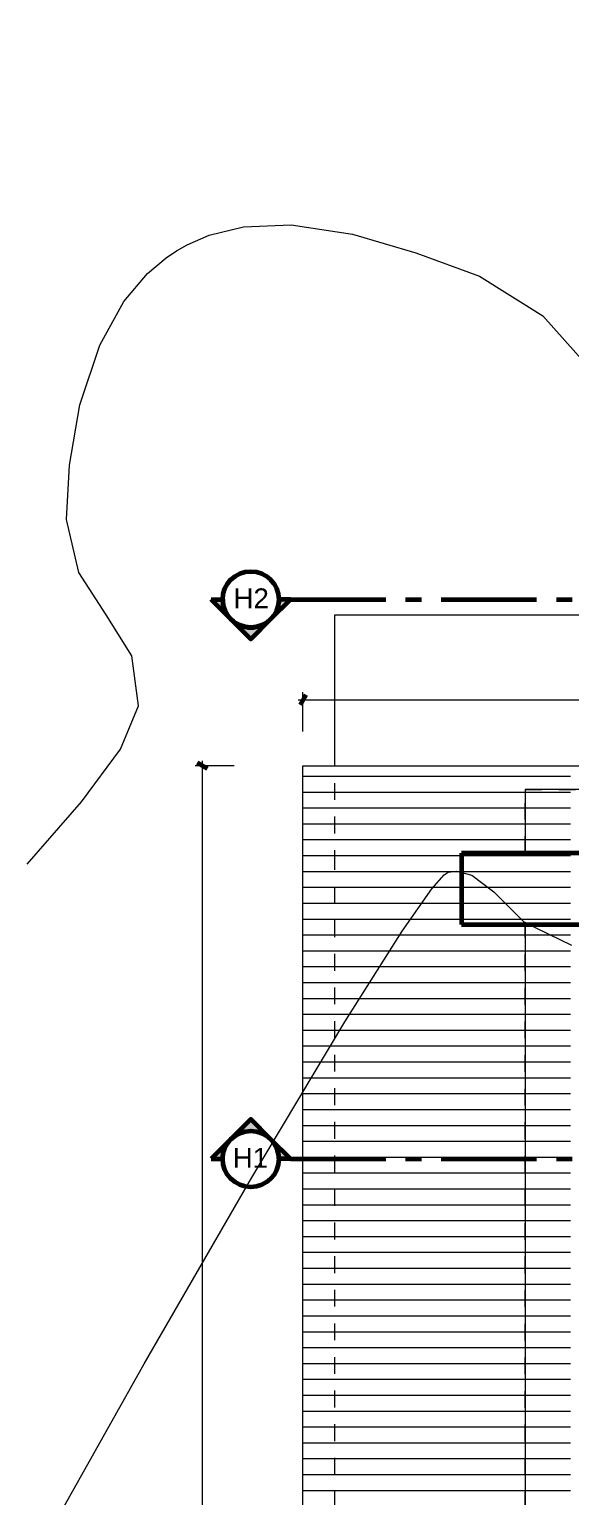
# Model space of a CAD drawing. Header units: metres. Extents: x 48 to 635, y -15 to 39.
# Drawn here: x 55.44 to 58.85, y 13.92 to 23.16 of the extents above; entities that cross this region are included whole.
import ezdxf

# ---------------------------------------------------------------- set-up
doc = ezdxf.new("R2010")
doc.units = ezdxf.units.M
doc.header["$MEASUREMENT"] = 0
for name, pattern in [('Dashed', [0.211667, 0.105833, -0.105833]), ('Linea punta', [0.85, 0.6, -0.125, 0, -0.125]), ('Wipeout_Contour', [1, 0, -1])]:
    doc.linetypes.add(name, pattern=pattern)
for name, color, linetype in [('2D Drafting - General', 7, 'Continuous'), ('Dimensioning - General', 7, 'Continuous'), ('Interior - Furniture', 7, 'Continuous'), ('Marker - Section', 7, 'Continuous'), ('Shell - Roof', 7, 'Continuous'), ('Structural - Bearing', 7, 'Continuous')]:
    doc.layers.add(name, color=color, linetype=linetype)
doc.styles.add('GENERATED_STYLE_1', font='')
doc.styles.get('GENERATED_STYLE_1').set_extended_font_data('Arial')
doc.dimstyles.new('GENERATED_STYLE__2', dxfattribs={"dimtxt": 0.1, "dimasz": 0.0475, "dimexe": 0.18, "dimexo": 0.2, "dimgap": 0.09, "dimtad": 1, "dimzin": 0, "dimdsep": 46, "dimtxsty": 'GENERATED_STYLE_1', "dimblk": 'ARROWHEAD_2', "dimblk1": 'ARROWHEAD_2', "dimblk2": 'ARROWHEAD_2', "dimcen": 0.09, "dimclrd": 256, "dimclre": 256, "dimclrt": 5, "dimazin": 0, "dimtfac": 1, "dimtdec": 4, "dimtmove": 0, "dimatfit": 3, "dimfxl": 1, "dimtolj": 1, "dimtzin": 0, "dimarcsym": 0})
doc.dimstyles.new('GENERATED_STYLE__3', dxfattribs={"dimtxt": 0.1, "dimasz": 0.0475, "dimexe": 0.18, "dimexo": 0.2, "dimgap": 0.09, "dimtad": 1, "dimtih": 1, "dimtoh": 1, "dimzin": 0, "dimdsep": 46, "dimtxsty": 'GENERATED_STYLE_1', "dimblk": 'ARROWHEAD_2', "dimblk1": 'ARROWHEAD_2', "dimblk2": 'ARROWHEAD_2', "dimcen": 0.09, "dimclrd": 256, "dimclre": 256, "dimclrt": 5, "dimazin": 0, "dimtfac": 1, "dimtdec": 4, "dimtmove": 0, "dimatfit": 3, "dimfxl": 1, "dimtolj": 1, "dimtzin": 0, "dimarcsym": 0})

# ---------------------------------------------------------------- blocks, each defined once
blk = doc.blocks.new('*D6')
at = {"layer": 'Dimensioning - General', "color": 151, "linetype": 'Continuous', "lineweight": 20, "true_color": 0x80c2ff}
for p, q in [((56.7261, 18.5224), (56.4793, 18.5224)), ((56.5261, 18.5224), (56.5261, 18.5529)), ((56.5261, 5.5518), (56.5261, 18.5224)), ((56.7261, 5.5518), (56.4793, 5.5518)), ((56.5261, 5.5212), (56.5261, 5.5518))]:
    blk.add_line(p, q, dxfattribs=at)
at = {"layer": 'Dimensioning - General', "color": 7, "linetype": 'Continuous', "lineweight": 60}
for p, q in [((56.5574, 18.5043), (56.4949, 18.5404)), ((56.4949, 5.5698), (56.5574, 5.5338))]:
    blk.add_line(p, q, dxfattribs=at)
at = {"layer": 'Dimensioning - General', "color": 5, "lineweight": 25, "insert": (56.5061, 11.8661), "char_height": 0.1, "attachment_point": 7, "rotation": 90, "style": 'GENERATED_STYLE_1'}
blk.add_mtext('\\A1;{\\pql;\\fArial|b0|i0|c0|p34;12.97}', dxfattribs=at)
blk = doc.blocks.new('ARROWHEAD_2')
at = {"color": 0, "linetype": 'Continuous', "lineweight": 0}
for p, q in [((0, 0), (-1, 0)), ((-0.38, -0.66), (0.38, 0.66))]:
    blk.add_line(p, q, dxfattribs=at)
blk = doc.blocks.new('*D18')
at = {"layer": 'Dimensioning - General', "color": 7, "linetype": 'Continuous', "lineweight": 60}
for p, q in [((57.1765, 18.9699), (57.1404, 18.9074)), ((63.8504, 18.9074), (63.8865, 18.9699))]:
    blk.add_line(p, q, dxfattribs=at)
at = {"layer": 'Dimensioning - General', "color": 151, "linetype": 'Continuous', "lineweight": 20, "true_color": 0x80c2ff}
for p, q in [((57.1585, 18.7387), (57.1585, 18.9856)), ((63.8685, 18.7387), (63.8685, 18.9856)), ((57.1279, 18.9387), (57.1585, 18.9387)), ((57.1585, 18.9387), (63.8685, 18.9387)), ((63.8685, 18.9387), (63.899, 18.9387))]:
    blk.add_line(p, q, dxfattribs=at)
at = {"layer": 'Dimensioning - General', "color": 5, "lineweight": 25, "insert": (60.3805, 18.9587), "char_height": 0.1, "attachment_point": 7, "style": 'GENERATED_STYLE_1'}
blk.add_mtext('\\A1;{\\pql;\\fArial|b0|i0|c0|p34;6.71}', dxfattribs=at)
blk = doc.blocks.new('*X19')
at = {"layer": 'Shell - Roof', "color": 23, "linetype": 'Continuous', "lineweight": 13, "true_color": 0xbf8080}
for p, q in [((57.3681, 18.4551), (57.1585, 18.4551)), ((57.3681, 18.4551), (57.1585, 18.4551)), ((57.6143, 18.4551), (57.3681, 18.4551)), ((57.6143, 18.4551), (57.3681, 18.4551)), ((57.8605, 18.4551), (57.6143, 18.4551)), ((57.8605, 18.4551), (57.6143, 18.4551)), ((58.1067, 18.4551), (57.8605, 18.4551)), ((58.1067, 18.4551), (57.8605, 18.4551)), ((58.3529, 18.4551), (58.1067, 18.4551)), ((58.3529, 18.4551), (58.1067, 18.4551)), ((58.5991, 18.4551), (58.3529, 18.4551)), ((58.5991, 18.4551), (58.3529, 18.4551)), ((58.8453, 18.4551), (58.5991, 18.4551)), ((58.8453, 18.4551), (58.5991, 18.4551)), ((57.3681, 18.3551), (57.1585, 18.3551)), ((57.3681, 18.3551), (57.1585, 18.3551)), ((57.6143, 18.3551), (57.3681, 18.3551)), ((57.6143, 18.3551), (57.3681, 18.3551)), ((57.8605, 18.3551), (57.6143, 18.3551)), ((57.8605, 18.3551), (57.6143, 18.3551)), ((58.1067, 18.3551), (57.8605, 18.3551)), ((58.1067, 18.3551), (57.8605, 18.3551)), ((58.3529, 18.3551), (58.1067, 18.3551)), ((58.3529, 18.3551), (58.1067, 18.3551)), ((58.5991, 18.3551), (58.3529, 18.3551)), ((58.5991, 18.3551), (58.3529, 18.3551)), ((58.8453, 18.3551), (58.5991, 18.3551)), ((58.8453, 18.3551), (58.5991, 18.3551)), ((57.3681, 18.2551), (57.1585, 18.2551)), ((57.3681, 18.2551), (57.1585, 18.2551)), ((57.6143, 18.2551), (57.3681, 18.2551)), ((57.6143, 18.2551), (57.3681, 18.2551)), ((57.8605, 18.2551), (57.6143, 18.2551)), ((57.8605, 18.2551), (57.6143, 18.2551)), ((58.1067, 18.2551), (57.8605, 18.2551)), ((58.1067, 18.2551), (57.8605, 18.2551)), ((58.3529, 18.2551), (58.1067, 18.2551)), ((58.3529, 18.2551), (58.1067, 18.2551)), ((58.5991, 18.2551), (58.3529, 18.2551)), ((58.5991, 18.2551), (58.3529, 18.2551)), ((58.8453, 18.2551), (58.5991, 18.2551)), ((58.8453, 18.2551), (58.5991, 18.2551)), ((57.3681, 18.1551), (57.1585, 18.1551)), ((57.3681, 18.1551), (57.1585, 18.1551)), ((57.6143, 18.1551), (57.3681, 18.1551)), ((57.6143, 18.1551), (57.3681, 18.1551)), ((57.8605, 18.1551), (57.6143, 18.1551)), ((57.8605, 18.1551), (57.6143, 18.1551)), ((58.1067, 18.1551), (57.8605, 18.1551)), ((58.1067, 18.1551), (57.8605, 18.1551)), ((58.3529, 18.1551), (58.1067, 18.1551)), ((58.3529, 18.1551), (58.1067, 18.1551)), ((58.5991, 18.1551), (58.3529, 18.1551)), ((58.5991, 18.1551), (58.3529, 18.1551)), ((58.8453, 18.1551), (58.5991, 18.1551)), ((58.8453, 18.1551), (58.5991, 18.1551)), ((57.3681, 18.0551), (57.1585, 18.0551)), ((57.3681, 18.0551), (57.1585, 18.0551)), ((57.6143, 18.0551), (57.3681, 18.0551)), ((57.6143, 18.0551), (57.3681, 18.0551)), ((57.8605, 18.0551), (57.6143, 18.0551)), ((57.8605, 18.0551), (57.6143, 18.0551)), ((58.1067, 18.0551), (57.8605, 18.0551)), ((58.1067, 18.0551), (57.8605, 18.0551)), ((58.3529, 18.0551), (58.1067, 18.0551)), ((58.3529, 18.0551), (58.1067, 18.0551)), ((58.5991, 18.0551), (58.3529, 18.0551)), ((58.5991, 18.0551), (58.3529, 18.0551)), ((58.8453, 18.0551), (58.5991, 18.0551)), ((58.8453, 18.0551), (58.5991, 18.0551)), ((57.3681, 17.9551), (57.1585, 17.9551)), ((57.3681, 17.9551), (57.1585, 17.9551)), ((57.6143, 17.9551), (57.3681, 17.9551)), ((57.6143, 17.9551), (57.3681, 17.9551)), ((57.8605, 17.9551), (57.6143, 17.9551)), ((57.8605, 17.9551), (57.6143, 17.9551)), ((58.1067, 17.9551), (57.8605, 17.9551)), ((58.1067, 17.9551), (57.8605, 17.9551)), ((58.3529, 17.9551), (58.1067, 17.9551)), ((58.3529, 17.9551), (58.1067, 17.9551)), ((58.5991, 17.9551), (58.3529, 17.9551)), ((58.5991, 17.9551), (58.3529, 17.9551)), ((58.8453, 17.9551), (58.5991, 17.9551)), ((58.8453, 17.9551), (58.5991, 17.9551)), ((57.3681, 17.8551), (57.1585, 17.8551)), ((57.3681, 17.8551), (57.1585, 17.8551)), ((57.6143, 17.8551), (57.3681, 17.8551)), ((57.6143, 17.8551), (57.3681, 17.8551)), ((57.8605, 17.8551), (57.6143, 17.8551)), ((57.8605, 17.8551), (57.6143, 17.8551)), ((58.1067, 17.8551), (57.8605, 17.8551)), ((58.1067, 17.8551), (57.8605, 17.8551)), ((58.3529, 17.8551), (58.1067, 17.8551)), ((58.3529, 17.8551), (58.1067, 17.8551)), ((58.5991, 17.8551), (58.3529, 17.8551)), ((58.5991, 17.8551), (58.3529, 17.8551)), ((58.8453, 17.8551), (58.5991, 17.8551)), ((58.8453, 17.8551), (58.5991, 17.8551)), ((57.3681, 17.7551), (57.1585, 17.7551)), ((57.3681, 17.7551), (57.1585, 17.7551)), ((57.6143, 17.7551), (57.3681, 17.7551)), ((57.6143, 17.7551), (57.3681, 17.7551)), ((57.8605, 17.7551), (57.6143, 17.7551)), ((57.8605, 17.7551), (57.6143, 17.7551)), ((58.1067, 17.7551), (57.8605, 17.7551)), ((58.1067, 17.7551), (57.8605, 17.7551)), ((58.3529, 17.7551), (58.1067, 17.7551)), ((58.3529, 17.7551), (58.1067, 17.7551)), ((58.5991, 17.7551), (58.3529, 17.7551)), ((58.5991, 17.7551), (58.3529, 17.7551)), ((58.8453, 17.7551), (58.5991, 17.7551)), ((58.8453, 17.7551), (58.5991, 17.7551)), ((57.3681, 17.6551), (57.1585, 17.6551)), ((57.3681, 17.6551), (57.1585, 17.6551)), ((57.6143, 17.6551), (57.3681, 17.6551)), ((57.6143, 17.6551), (57.3681, 17.6551)), ((57.8605, 17.6551), (57.6143, 17.6551)), ((57.8605, 17.6551), (57.6143, 17.6551)), ((58.1067, 17.6551), (57.8605, 17.6551)), ((58.1067, 17.6551), (57.8605, 17.6551)), ((58.3529, 17.6551), (58.1067, 17.6551)), ((58.3529, 17.6551), (58.1067, 17.6551)), ((58.5991, 17.6551), (58.3529, 17.6551)), ((58.5991, 17.6551), (58.3529, 17.6551)), ((58.8453, 17.6551), (58.5991, 17.6551)), ((58.8453, 17.6551), (58.5991, 17.6551)), ((57.3681, 17.5551), (57.1585, 17.5551)), ((57.3681, 17.5551), (57.1585, 17.5551)), ((57.6143, 17.5551), (57.3681, 17.5551)), ((57.6143, 17.5551), (57.3681, 17.5551)), ((57.8605, 17.5551), (57.6143, 17.5551)), ((57.8605, 17.5551), (57.6143, 17.5551)), ((58.1067, 17.5551), (57.8605, 17.5551)), ((58.1067, 17.5551), (57.8605, 17.5551)), ((58.3529, 17.5551), (58.1067, 17.5551)), ((58.3529, 17.5551), (58.1067, 17.5551)), ((58.5991, 17.5551), (58.3529, 17.5551)), ((58.5991, 17.5551), (58.3529, 17.5551)), ((58.8453, 17.5551), (58.5991, 17.5551)), ((58.8453, 17.5551), (58.5991, 17.5551)), ((57.3681, 17.4551), (57.1585, 17.4551)), ((57.3681, 17.4551), (57.1585, 17.4551)), ((57.6143, 17.4551), (57.3681, 17.4551)), ((57.6143, 17.4551), (57.3681, 17.4551)), ((57.8605, 17.4551), (57.6143, 17.4551)), ((57.8605, 17.4551), (57.6143, 17.4551)), ((58.1067, 17.4551), (57.8605, 17.4551)), ((58.1067, 17.4551), (57.8605, 17.4551)), ((58.3529, 17.4551), (58.1067, 17.4551)), ((58.3529, 17.4551), (58.1067, 17.4551)), ((58.5991, 17.4551), (58.3529, 17.4551)), ((58.5991, 17.4551), (58.3529, 17.4551)), ((58.8453, 17.4551), (58.5991, 17.4551)), ((58.8453, 17.4551), (58.5991, 17.4551)), ((57.3681, 17.3551), (57.1585, 17.3551)), ((57.3681, 17.3551), (57.1585, 17.3551)), ((57.6143, 17.3551), (57.3681, 17.3551)), ((57.6143, 17.3551), (57.3681, 17.3551)), ((57.8605, 17.3551), (57.6143, 17.3551)), ((57.8605, 17.3551), (57.6143, 17.3551)), ((58.1067, 17.3551), (57.8605, 17.3551)), ((58.1067, 17.3551), (57.8605, 17.3551)), ((58.3529, 17.3551), (58.1067, 17.3551)), ((58.3529, 17.3551), (58.1067, 17.3551)), ((58.5991, 17.3551), (58.3529, 17.3551)), ((58.5991, 17.3551), (58.3529, 17.3551)), ((58.8453, 17.3551), (58.5991, 17.3551)), ((58.8453, 17.3551), (58.5991, 17.3551)), ((57.3681, 17.2551), (57.1585, 17.2551)), ((57.3681, 17.2551), (57.1585, 17.2551)), ((57.6143, 17.2551), (57.3681, 17.2551)), ((57.6143, 17.2551), (57.3681, 17.2551)), ((57.8605, 17.2551), (57.6143, 17.2551)), ((57.8605, 17.2551), (57.6143, 17.2551)), ((58.1067, 17.2551), (57.8605, 17.2551)), ((58.1067, 17.2551), (57.8605, 17.2551)), ((58.3529, 17.2551), (58.1067, 17.2551)), ((58.3529, 17.2551), (58.1067, 17.2551)), ((58.5991, 17.2551), (58.3529, 17.2551)), ((58.5991, 17.2551), (58.3529, 17.2551)), ((58.8453, 17.2551), (58.5991, 17.2551)), ((58.8453, 17.2551), (58.5991, 17.2551)), ((57.3681, 17.1551), (57.1585, 17.1551)), ((57.3681, 17.1551), (57.1585, 17.1551)), ((57.6143, 17.1551), (57.3681, 17.1551)), ((57.6143, 17.1551), (57.3681, 17.1551)), ((57.8605, 17.1551), (57.6143, 17.1551)), ((57.8605, 17.1551), (57.6143, 17.1551)), ((58.1067, 17.1551), (57.8605, 17.1551)), ((58.1067, 17.1551), (57.8605, 17.1551)), ((58.3529, 17.1551), (58.1067, 17.1551)), ((58.3529, 17.1551), (58.1067, 17.1551)), ((58.5991, 17.1551), (58.3529, 17.1551)), ((58.5991, 17.1551), (58.3529, 17.1551)), ((58.8453, 17.1551), (58.5991, 17.1551)), ((58.8453, 17.1551), (58.5991, 17.1551)), ((57.3681, 17.0551), (57.1585, 17.0551)), ((57.3681, 17.0551), (57.1585, 17.0551)), ((57.6143, 17.0551), (57.3681, 17.0551)), ((57.6143, 17.0551), (57.3681, 17.0551)), ((57.8605, 17.0551), (57.6143, 17.0551)), ((57.8605, 17.0551), (57.6143, 17.0551)), ((58.1067, 17.0551), (57.8605, 17.0551)), ((58.1067, 17.0551), (57.8605, 17.0551)), ((58.3529, 17.0551), (58.1067, 17.0551)), ((58.3529, 17.0551), (58.1067, 17.0551)), ((58.5991, 17.0551), (58.3529, 17.0551)), ((58.5991, 17.0551), (58.3529, 17.0551)), ((58.8453, 17.0551), (58.5991, 17.0551)), ((58.8453, 17.0551), (58.5991, 17.0551)), ((57.3681, 16.9551), (57.1585, 16.9551)), ((57.3681, 16.9551), (57.1585, 16.9551)), ((57.6143, 16.9551), (57.3681, 16.9551)), ((57.6143, 16.9551), (57.3681, 16.9551)), ((57.8605, 16.9551), (57.6143, 16.9551)), ((57.8605, 16.9551), (57.6143, 16.9551)), ((58.1067, 16.9551), (57.8605, 16.9551)), ((58.1067, 16.9551), (57.8605, 16.9551)), ((58.3529, 16.9551), (58.1067, 16.9551)), ((58.3529, 16.9551), (58.1067, 16.9551)), ((58.5991, 16.9551), (58.3529, 16.9551)), ((58.5991, 16.9551), (58.3529, 16.9551)), ((58.8453, 16.9551), (58.5991, 16.9551)), ((58.8453, 16.9551), (58.5991, 16.9551)), ((57.3681, 16.8551), (57.1585, 16.8551)), ((57.3681, 16.8551), (57.1585, 16.8551)), ((57.6143, 16.8551), (57.3681, 16.8551)), ((57.6143, 16.8551), (57.3681, 16.8551)), ((57.8605, 16.8551), (57.6143, 16.8551)), ((57.8605, 16.8551), (57.6143, 16.8551)), ((58.1067, 16.8551), (57.8605, 16.8551)), ((58.1067, 16.8551), (57.8605, 16.8551)), ((58.3529, 16.8551), (58.1067, 16.8551)), ((58.3529, 16.8551), (58.1067, 16.8551)), ((58.5991, 16.8551), (58.3529, 16.8551)), ((58.5991, 16.8551), (58.3529, 16.8551)), ((58.8453, 16.8551), (58.5991, 16.8551)), ((58.8453, 16.8551), (58.5991, 16.8551)), ((57.3681, 16.7551), (57.1585, 16.7551)), ((57.3681, 16.7551), (57.1585, 16.7551)), ((57.6143, 16.7551), (57.3681, 16.7551)), ((57.6143, 16.7551), (57.3681, 16.7551)), ((57.8605, 16.7551), (57.6143, 16.7551)), ((57.8605, 16.7551), (57.6143, 16.7551)), ((58.1067, 16.7551), (57.8605, 16.7551)), ((58.1067, 16.7551), (57.8605, 16.7551)), ((58.3529, 16.7551), (58.1067, 16.7551)), ((58.3529, 16.7551), (58.1067, 16.7551)), ((58.5991, 16.7551), (58.3529, 16.7551)), ((58.5991, 16.7551), (58.3529, 16.7551)), ((58.8453, 16.7551), (58.5991, 16.7551)), ((58.8453, 16.7551), (58.5991, 16.7551)), ((57.3681, 16.6551), (57.1585, 16.6551)), ((57.3681, 16.6551), (57.1585, 16.6551)), ((57.6143, 16.6551), (57.3681, 16.6551)), ((57.6143, 16.6551), (57.3681, 16.6551)), ((57.8605, 16.6551), (57.6143, 16.6551)), ((57.8605, 16.6551), (57.6143, 16.6551)), ((58.1067, 16.6551), (57.8605, 16.6551)), ((58.1067, 16.6551), (57.8605, 16.6551)), ((58.3529, 16.6551), (58.1067, 16.6551)), ((58.3529, 16.6551), (58.1067, 16.6551)), ((58.5991, 16.6551), (58.3529, 16.6551)), ((58.5991, 16.6551), (58.3529, 16.6551)), ((58.8453, 16.6551), (58.5991, 16.6551)), ((58.8453, 16.6551), (58.5991, 16.6551)), ((57.3681, 16.5551), (57.1585, 16.5551)), ((57.3681, 16.5551), (57.1585, 16.5551)), ((57.6143, 16.5551), (57.3681, 16.5551)), ((57.6143, 16.5551), (57.3681, 16.5551)), ((57.8605, 16.5551), (57.6143, 16.5551)), ((57.8605, 16.5551), (57.6143, 16.5551)), ((58.1067, 16.5551), (57.8605, 16.5551)), ((58.1067, 16.5551), (57.8605, 16.5551)), ((58.3529, 16.5551), (58.1067, 16.5551)), ((58.3529, 16.5551), (58.1067, 16.5551)), ((58.5991, 16.5551), (58.3529, 16.5551)), ((58.5991, 16.5551), (58.3529, 16.5551)), ((58.8453, 16.5551), (58.5991, 16.5551)), ((58.8453, 16.5551), (58.5991, 16.5551)), ((57.3681, 16.4551), (57.1585, 16.4551)), ((57.3681, 16.4551), (57.1585, 16.4551)), ((57.6143, 16.4551), (57.3681, 16.4551)), ((57.6143, 16.4551), (57.3681, 16.4551)), ((57.8605, 16.4551), (57.6143, 16.4551)), ((57.8605, 16.4551), (57.6143, 16.4551)), ((58.1067, 16.4551), (57.8605, 16.4551)), ((58.1067, 16.4551), (57.8605, 16.4551)), ((58.3529, 16.4551), (58.1067, 16.4551)), ((58.3529, 16.4551), (58.1067, 16.4551)), ((58.5991, 16.4551), (58.3529, 16.4551)), ((58.5991, 16.4551), (58.3529, 16.4551)), ((58.8453, 16.4551), (58.5991, 16.4551)), ((58.8453, 16.4551), (58.5991, 16.4551)), ((57.3681, 16.3551), (57.1585, 16.3551)), ((57.3681, 16.3551), (57.1585, 16.3551)), ((57.6143, 16.3551), (57.3681, 16.3551)), ((57.6143, 16.3551), (57.3681, 16.3551)), ((57.8605, 16.3551), (57.6143, 16.3551)), ((57.8605, 16.3551), (57.6143, 16.3551)), ((58.1067, 16.3551), (57.8605, 16.3551)), ((58.1067, 16.3551), (57.8605, 16.3551)), ((58.3529, 16.3551), (58.1067, 16.3551)), ((58.3529, 16.3551), (58.1067, 16.3551)), ((58.5991, 16.3551), (58.3529, 16.3551)), ((58.5991, 16.3551), (58.3529, 16.3551)), ((58.8453, 16.3551), (58.5991, 16.3551)), ((58.8453, 16.3551), (58.5991, 16.3551)), ((57.3681, 16.2551), (57.1585, 16.2551)), ((57.3681, 16.2551), (57.1585, 16.2551)), ((57.6143, 16.2551), (57.3681, 16.2551)), ((57.6143, 16.2551), (57.3681, 16.2551)), ((57.8605, 16.2551), (57.6143, 16.2551)), ((57.8605, 16.2551), (57.6143, 16.2551)), ((58.1067, 16.2551), (57.8605, 16.2551)), ((58.1067, 16.2551), (57.8605, 16.2551)), ((58.3529, 16.2551), (58.1067, 16.2551)), ((58.3529, 16.2551), (58.1067, 16.2551)), ((58.5991, 16.2551), (58.3529, 16.2551)), ((58.5991, 16.2551), (58.3529, 16.2551)), ((58.8453, 16.2551), (58.5991, 16.2551)), ((58.8453, 16.2551), (58.5991, 16.2551)), ((57.3681, 16.1551), (57.1585, 16.1551)), ((57.3681, 16.1551), (57.1585, 16.1551)), ((57.6143, 16.1551), (57.3681, 16.1551)), ((57.6143, 16.1551), (57.3681, 16.1551)), ((57.8605, 16.1551), (57.6143, 16.1551)), ((57.8605, 16.1551), (57.6143, 16.1551)), ((58.1067, 16.1551), (57.8605, 16.1551)), ((58.1067, 16.1551), (57.8605, 16.1551)), ((58.3529, 16.1551), (58.1067, 16.1551)), ((58.3529, 16.1551), (58.1067, 16.1551)), ((58.5991, 16.1551), (58.3529, 16.1551)), ((58.5991, 16.1551), (58.3529, 16.1551)), ((58.8453, 16.1551), (58.5991, 16.1551)), ((58.8453, 16.1551), (58.5991, 16.1551)), ((57.3681, 16.0551), (57.1585, 16.0551)), ((57.3681, 16.0551), (57.1585, 16.0551)), ((57.6143, 16.0551), (57.3681, 16.0551)), ((57.6143, 16.0551), (57.3681, 16.0551)), ((57.8605, 16.0551), (57.6143, 16.0551)), ((57.8605, 16.0551), (57.6143, 16.0551)), ((58.1067, 16.0551), (57.8605, 16.0551)), ((58.1067, 16.0551), (57.8605, 16.0551)), ((58.3529, 16.0551), (58.1067, 16.0551)), ((58.3529, 16.0551), (58.1067, 16.0551)), ((58.5991, 16.0551), (58.3529, 16.0551)), ((58.5991, 16.0551), (58.3529, 16.0551)), ((58.8453, 16.0551), (58.5991, 16.0551)), ((58.8453, 16.0551), (58.5991, 16.0551)), ((57.3681, 15.9551), (57.1585, 15.9551)), ((57.3681, 15.9551), (57.1585, 15.9551)), ((57.6143, 15.9551), (57.3681, 15.9551)), ((57.6143, 15.9551), (57.3681, 15.9551)), ((57.8605, 15.9551), (57.6143, 15.9551)), ((57.8605, 15.9551), (57.6143, 15.9551)), ((58.1067, 15.9551), (57.8605, 15.9551)), ((58.1067, 15.9551), (57.8605, 15.9551)), ((58.3529, 15.9551), (58.1067, 15.9551)), ((58.3529, 15.9551), (58.1067, 15.9551)), ((58.5991, 15.9551), (58.3529, 15.9551)), ((58.5991, 15.9551), (58.3529, 15.9551)), ((58.8453, 15.9551), (58.5991, 15.9551)), ((58.8453, 15.9551), (58.5991, 15.9551)), ((57.3681, 15.8551), (57.1585, 15.8551)), ((57.3681, 15.8551), (57.1585, 15.8551)), ((57.6143, 15.8551), (57.3681, 15.8551)), ((57.6143, 15.8551), (57.3681, 15.8551)), ((57.8605, 15.8551), (57.6143, 15.8551)), ((57.8605, 15.8551), (57.6143, 15.8551)), ((58.1067, 15.8551), (57.8605, 15.8551)), ((58.1067, 15.8551), (57.8605, 15.8551)), ((58.3529, 15.8551), (58.1067, 15.8551)), ((58.3529, 15.8551), (58.1067, 15.8551)), ((58.5991, 15.8551), (58.3529, 15.8551)), ((58.5991, 15.8551), (58.3529, 15.8551)), ((58.8453, 15.8551), (58.5991, 15.8551)), ((58.8453, 15.8551), (58.5991, 15.8551)), ((57.3681, 15.7551), (57.1585, 15.7551)), ((57.3681, 15.7551), (57.1585, 15.7551)), ((57.6143, 15.7551), (57.3681, 15.7551)), ((57.6143, 15.7551), (57.3681, 15.7551)), ((57.8605, 15.7551), (57.6143, 15.7551)), ((57.8605, 15.7551), (57.6143, 15.7551)), ((58.1067, 15.7551), (57.8605, 15.7551)), ((58.1067, 15.7551), (57.8605, 15.7551)), ((58.3529, 15.7551), (58.1067, 15.7551)), ((58.3529, 15.7551), (58.1067, 15.7551)), ((58.5991, 15.7551), (58.3529, 15.7551)), ((58.5991, 15.7551), (58.3529, 15.7551)), ((58.8453, 15.7551), (58.5991, 15.7551)), ((58.8453, 15.7551), (58.5991, 15.7551)), ((57.3681, 15.6551), (57.1585, 15.6551)), ((57.3681, 15.6551), (57.1585, 15.6551)), ((57.6143, 15.6551), (57.3681, 15.6551)), ((57.6143, 15.6551), (57.3681, 15.6551)), ((57.8605, 15.6551), (57.6143, 15.6551)), ((57.8605, 15.6551), (57.6143, 15.6551)), ((58.1067, 15.6551), (57.8605, 15.6551)), ((58.1067, 15.6551), (57.8605, 15.6551)), ((58.3529, 15.6551), (58.1067, 15.6551)), ((58.3529, 15.6551), (58.1067, 15.6551)), ((58.5991, 15.6551), (58.3529, 15.6551)), ((58.5991, 15.6551), (58.3529, 15.6551)), ((58.8453, 15.6551), (58.5991, 15.6551)), ((58.8453, 15.6551), (58.5991, 15.6551)), ((57.3681, 15.5551), (57.1585, 15.5551)), ((57.3681, 15.5551), (57.1585, 15.5551)), ((57.6143, 15.5551), (57.3681, 15.5551)), ((57.6143, 15.5551), (57.3681, 15.5551)), ((57.8605, 15.5551), (57.6143, 15.5551)), ((57.8605, 15.5551), (57.6143, 15.5551)), ((58.1067, 15.5551), (57.8605, 15.5551)), ((58.1067, 15.5551), (57.8605, 15.5551)), ((58.3529, 15.5551), (58.1067, 15.5551)), ((58.3529, 15.5551), (58.1067, 15.5551)), ((58.5991, 15.5551), (58.3529, 15.5551)), ((58.5991, 15.5551), (58.3529, 15.5551)), ((58.8453, 15.5551), (58.5991, 15.5551)), ((58.8453, 15.5551), (58.5991, 15.5551)), ((57.3681, 15.4551), (57.1585, 15.4551)), ((57.3681, 15.4551), (57.1585, 15.4551)), ((57.6143, 15.4551), (57.3681, 15.4551)), ((57.6143, 15.4551), (57.3681, 15.4551)), ((57.8605, 15.4551), (57.6143, 15.4551)), ((57.8605, 15.4551), (57.6143, 15.4551)), ((58.1067, 15.4551), (57.8605, 15.4551)), ((58.1067, 15.4551), (57.8605, 15.4551)), ((58.3529, 15.4551), (58.1067, 15.4551)), ((58.3529, 15.4551), (58.1067, 15.4551)), ((58.5991, 15.4551), (58.3529, 15.4551)), ((58.5991, 15.4551), (58.3529, 15.4551)), ((58.8453, 15.4551), (58.5991, 15.4551)), ((58.8453, 15.4551), (58.5991, 15.4551)), ((57.3681, 15.3551), (57.1585, 15.3551)), ((57.3681, 15.3551), (57.1585, 15.3551)), ((57.6143, 15.3551), (57.3681, 15.3551)), ((57.6143, 15.3551), (57.3681, 15.3551)), ((57.8605, 15.3551), (57.6143, 15.3551)), ((57.8605, 15.3551), (57.6143, 15.3551)), ((58.1067, 15.3551), (57.8605, 15.3551)), ((58.1067, 15.3551), (57.8605, 15.3551)), ((58.3529, 15.3551), (58.1067, 15.3551)), ((58.3529, 15.3551), (58.1067, 15.3551)), ((58.5991, 15.3551), (58.3529, 15.3551)), ((58.5991, 15.3551), (58.3529, 15.3551)), ((58.8453, 15.3551), (58.5991, 15.3551)), ((58.8453, 15.3551), (58.5991, 15.3551)), ((57.3681, 15.2551), (57.1585, 15.2551)), ((57.3681, 15.2551), (57.1585, 15.2551)), ((57.6143, 15.2551), (57.3681, 15.2551)), ((57.6143, 15.2551), (57.3681, 15.2551)), ((57.8605, 15.2551), (57.6143, 15.2551)), ((57.8605, 15.2551), (57.6143, 15.2551)), ((58.1067, 15.2551), (57.8605, 15.2551)), ((58.1067, 15.2551), (57.8605, 15.2551)), ((58.3529, 15.2551), (58.1067, 15.2551)), ((58.3529, 15.2551), (58.1067, 15.2551)), ((58.5991, 15.2551), (58.3529, 15.2551)), ((58.5991, 15.2551), (58.3529, 15.2551)), ((58.8453, 15.2551), (58.5991, 15.2551)), ((58.8453, 15.2551), (58.5991, 15.2551)), ((57.3681, 15.1551), (57.1585, 15.1551)), ((57.3681, 15.1551), (57.1585, 15.1551)), ((57.6143, 15.1551), (57.3681, 15.1551)), ((57.6143, 15.1551), (57.3681, 15.1551)), ((57.8605, 15.1551), (57.6143, 15.1551)), ((57.8605, 15.1551), (57.6143, 15.1551)), ((58.1067, 15.1551), (57.8605, 15.1551)), ((58.1067, 15.1551), (57.8605, 15.1551)), ((58.3529, 15.1551), (58.1067, 15.1551)), ((58.3529, 15.1551), (58.1067, 15.1551)), ((58.5991, 15.1551), (58.3529, 15.1551)), ((58.5991, 15.1551), (58.3529, 15.1551)), ((58.8453, 15.1551), (58.5991, 15.1551)), ((58.8453, 15.1551), (58.5991, 15.1551)), ((57.3681, 15.0551), (57.1585, 15.0551)), ((57.3681, 15.0551), (57.1585, 15.0551)), ((57.6143, 15.0551), (57.3681, 15.0551)), ((57.6143, 15.0551), (57.3681, 15.0551)), ((57.8605, 15.0551), (57.6143, 15.0551)), ((57.8605, 15.0551), (57.6143, 15.0551)), ((58.1067, 15.0551), (57.8605, 15.0551)), ((58.1067, 15.0551), (57.8605, 15.0551)), ((58.3529, 15.0551), (58.1067, 15.0551)), ((58.3529, 15.0551), (58.1067, 15.0551)), ((58.5991, 15.0551), (58.3529, 15.0551)), ((58.5991, 15.0551), (58.3529, 15.0551)), ((58.8453, 15.0551), (58.5991, 15.0551)), ((58.8453, 15.0551), (58.5991, 15.0551)), ((57.3681, 14.9551), (57.1585, 14.9551)), ((57.3681, 14.9551), (57.1585, 14.9551)), ((57.6143, 14.9551), (57.3681, 14.9551)), ((57.6143, 14.9551), (57.3681, 14.9551)), ((57.8605, 14.9551), (57.6143, 14.9551)), ((57.8605, 14.9551), (57.6143, 14.9551)), ((58.1067, 14.9551), (57.8605, 14.9551)), ((58.1067, 14.9551), (57.8605, 14.9551)), ((58.3529, 14.9551), (58.1067, 14.9551)), ((58.3529, 14.9551), (58.1067, 14.9551)), ((58.5991, 14.9551), (58.3529, 14.9551)), ((58.5991, 14.9551), (58.3529, 14.9551)), ((58.8453, 14.9551), (58.5991, 14.9551)), ((58.8453, 14.9551), (58.5991, 14.9551)), ((57.3681, 14.8551), (57.1585, 14.8551)), ((57.3681, 14.8551), (57.1585, 14.8551)), ((57.6143, 14.8551), (57.3681, 14.8551)), ((57.6143, 14.8551), (57.3681, 14.8551)), ((57.8605, 14.8551), (57.6143, 14.8551)), ((57.8605, 14.8551), (57.6143, 14.8551)), ((58.1067, 14.8551), (57.8605, 14.8551)), ((58.1067, 14.8551), (57.8605, 14.8551)), ((58.3529, 14.8551), (58.1067, 14.8551)), ((58.3529, 14.8551), (58.1067, 14.8551)), ((58.5991, 14.8551), (58.3529, 14.8551)), ((58.5991, 14.8551), (58.3529, 14.8551)), ((58.8453, 14.8551), (58.5991, 14.8551)), ((58.8453, 14.8551), (58.5991, 14.8551)), ((57.3681, 14.7551), (57.1585, 14.7551)), ((57.3681, 14.7551), (57.1585, 14.7551)), ((57.6143, 14.7551), (57.3681, 14.7551)), ((57.6143, 14.7551), (57.3681, 14.7551)), ((57.8605, 14.7551), (57.6143, 14.7551)), ((57.8605, 14.7551), (57.6143, 14.7551)), ((58.1067, 14.7551), (57.8605, 14.7551)), ((58.1067, 14.7551), (57.8605, 14.7551)), ((58.3529, 14.7551), (58.1067, 14.7551)), ((58.3529, 14.7551), (58.1067, 14.7551)), ((58.5991, 14.7551), (58.3529, 14.7551)), ((58.5991, 14.7551), (58.3529, 14.7551)), ((58.8453, 14.7551), (58.5991, 14.7551)), ((58.8453, 14.7551), (58.5991, 14.7551)), ((57.3681, 14.6551), (57.1585, 14.6551)), ((57.3681, 14.6551), (57.1585, 14.6551)), ((57.6143, 14.6551), (57.3681, 14.6551)), ((57.6143, 14.6551), (57.3681, 14.6551)), ((57.8605, 14.6551), (57.6143, 14.6551)), ((57.8605, 14.6551), (57.6143, 14.6551)), ((58.1067, 14.6551), (57.8605, 14.6551)), ((58.1067, 14.6551), (57.8605, 14.6551)), ((58.3529, 14.6551), (58.1067, 14.6551)), ((58.3529, 14.6551), (58.1067, 14.6551)), ((58.5991, 14.6551), (58.3529, 14.6551)), ((58.5991, 14.6551), (58.3529, 14.6551)), ((58.8453, 14.6551), (58.5991, 14.6551)), ((58.8453, 14.6551), (58.5991, 14.6551)), ((57.3681, 14.5551), (57.1585, 14.5551)), ((57.3681, 14.5551), (57.1585, 14.5551)), ((57.6143, 14.5551), (57.3681, 14.5551)), ((57.6143, 14.5551), (57.3681, 14.5551)), ((57.8605, 14.5551), (57.6143, 14.5551)), ((57.8605, 14.5551), (57.6143, 14.5551)), ((58.1067, 14.5551), (57.8605, 14.5551)), ((58.1067, 14.5551), (57.8605, 14.5551)), ((58.3529, 14.5551), (58.1067, 14.5551)), ((58.3529, 14.5551), (58.1067, 14.5551)), ((58.5991, 14.5551), (58.3529, 14.5551)), ((58.5991, 14.5551), (58.3529, 14.5551)), ((58.8453, 14.5551), (58.5991, 14.5551)), ((58.8453, 14.5551), (58.5991, 14.5551)), ((57.3681, 14.4551), (57.1585, 14.4551)), ((57.3681, 14.4551), (57.1585, 14.4551)), ((57.6143, 14.4551), (57.3681, 14.4551)), ((57.6143, 14.4551), (57.3681, 14.4551)), ((57.8605, 14.4551), (57.6143, 14.4551)), ((57.8605, 14.4551), (57.6143, 14.4551)), ((58.1067, 14.4551), (57.8605, 14.4551)), ((58.1067, 14.4551), (57.8605, 14.4551)), ((58.3529, 14.4551), (58.1067, 14.4551)), ((58.3529, 14.4551), (58.1067, 14.4551)), ((58.5991, 14.4551), (58.3529, 14.4551)), ((58.5991, 14.4551), (58.3529, 14.4551)), ((58.8453, 14.4551), (58.5991, 14.4551)), ((58.8453, 14.4551), (58.5991, 14.4551)), ((57.3681, 14.3551), (57.1585, 14.3551)), ((57.3681, 14.3551), (57.1585, 14.3551)), ((57.6143, 14.3551), (57.3681, 14.3551)), ((57.6143, 14.3551), (57.3681, 14.3551)), ((57.8605, 14.3551), (57.6143, 14.3551)), ((57.8605, 14.3551), (57.6143, 14.3551)), ((58.1067, 14.3551), (57.8605, 14.3551)), ((58.1067, 14.3551), (57.8605, 14.3551)), ((58.3529, 14.3551), (58.1067, 14.3551)), ((58.3529, 14.3551), (58.1067, 14.3551)), ((58.5991, 14.3551), (58.3529, 14.3551)), ((58.5991, 14.3551), (58.3529, 14.3551)), ((58.8453, 14.3551), (58.5991, 14.3551)), ((58.8453, 14.3551), (58.5991, 14.3551)), ((57.3681, 14.2551), (57.1585, 14.2551)), ((57.3681, 14.2551), (57.1585, 14.2551)), ((57.6143, 14.2551), (57.3681, 14.2551)), ((57.6143, 14.2551), (57.3681, 14.2551)), ((57.8605, 14.2551), (57.6143, 14.2551)), ((57.8605, 14.2551), (57.6143, 14.2551)), ((58.1067, 14.2551), (57.8605, 14.2551)), ((58.1067, 14.2551), (57.8605, 14.2551)), ((58.3529, 14.2551), (58.1067, 14.2551)), ((58.3529, 14.2551), (58.1067, 14.2551)), ((58.5991, 14.2551), (58.3529, 14.2551)), ((58.5991, 14.2551), (58.3529, 14.2551)), ((58.8453, 14.2551), (58.5991, 14.2551)), ((58.8453, 14.2551), (58.5991, 14.2551)), ((57.3681, 14.1551), (57.1585, 14.1551)), ((57.3681, 14.1551), (57.1585, 14.1551)), ((57.6143, 14.1551), (57.3681, 14.1551)), ((57.6143, 14.1551), (57.3681, 14.1551)), ((57.8605, 14.1551), (57.6143, 14.1551)), ((57.8605, 14.1551), (57.6143, 14.1551)), ((58.1067, 14.1551), (57.8605, 14.1551)), ((58.1067, 14.1551), (57.8605, 14.1551)), ((58.3529, 14.1551), (58.1067, 14.1551)), ((58.3529, 14.1551), (58.1067, 14.1551)), ((58.5991, 14.1551), (58.3529, 14.1551)), ((58.5991, 14.1551), (58.3529, 14.1551)), ((58.8453, 14.1551), (58.5991, 14.1551)), ((58.8453, 14.1551), (58.5991, 14.1551)), ((57.3681, 14.0551), (57.1585, 14.0551)), ((57.3681, 14.0551), (57.1585, 14.0551)), ((57.6143, 14.0551), (57.3681, 14.0551)), ((57.6143, 14.0551), (57.3681, 14.0551)), ((57.8605, 14.0551), (57.6143, 14.0551)), ((57.8605, 14.0551), (57.6143, 14.0551)), ((58.1067, 14.0551), (57.8605, 14.0551)), ((58.1067, 14.0551), (57.8605, 14.0551)), ((58.3529, 14.0551), (58.1067, 14.0551)), ((58.3529, 14.0551), (58.1067, 14.0551)), ((58.5991, 14.0551), (58.3529, 14.0551)), ((58.5991, 14.0551), (58.3529, 14.0551)), ((58.8453, 14.0551), (58.5991, 14.0551)), ((58.8453, 14.0551), (58.5991, 14.0551)), ((57.3681, 13.9551), (57.1585, 13.9551)), ((57.3681, 13.9551), (57.1585, 13.9551)), ((57.6143, 13.9551), (57.3681, 13.9551)), ((57.6143, 13.9551), (57.3681, 13.9551)), ((57.8605, 13.9551), (57.6143, 13.9551)), ((57.8605, 13.9551), (57.6143, 13.9551)), ((58.1067, 13.9551), (57.8605, 13.9551)), ((58.1067, 13.9551), (57.8605, 13.9551)), ((58.3529, 13.9551), (58.1067, 13.9551)), ((58.3529, 13.9551), (58.1067, 13.9551)), ((58.5991, 13.9551), (58.3529, 13.9551)), ((58.5991, 13.9551), (58.3529, 13.9551)), ((58.8453, 13.9551), (58.5991, 13.9551)), ((58.8453, 13.9551), (58.5991, 13.9551))]:
    blk.add_line(p, q, dxfattribs=at)

msp = doc.modelspace()

# ---------------------------------------------------------------- hatches: boundary and pattern name
at = {"layer": 'Marker - Section', "linetype": 'Continuous', "lineweight": 0, "true_color": 0x000000}
for points in [[(56.5802, 19.5704), (56.7052, 19.4454, -0.198912), (56.6534, 19.5704)], [(57.0802, 19.5704), (57.007, 19.5704, -0.198912), (56.9552, 19.4454)], [(56.7052, 19.4454), (56.8302, 19.3204), (56.9552, 19.4454, -0.414214)], [(56.7052, 16.1703, -0.414214), (56.9552, 16.1703), (56.8302, 16.2953)], [(56.5802, 16.0453), (56.6534, 16.0453, -0.198912), (56.7052, 16.1703)], [(57.0802, 16.0453), (56.9552, 16.1703, -0.198912), (57.007, 16.0453)]]:
    msp.add_hatch(color=18, dxfattribs=at).paths.add_polyline_path(points)

# ---------------------------------------------------------------- linework, layer by layer
at = {"layer": 'Interior - Furniture', "color": 8, "linetype": 'Continuous', "lineweight": 13}
for p, q in [((56.5686, 21.8655), (56.7842, 21.9191)), ((56.7842, 21.9191), (57.0836, 21.9311)), ((57.0836, 21.9311), (57.472, 21.8709)), ((56.43, 21.8052), (56.5686, 21.8655)), ((57.472, 21.8709), (57.8698, 21.7536)), ((56.2973, 21.7236), (56.3623, 21.767)), ((56.3623, 21.767), (56.43, 21.8052)), ((57.8698, 21.7536), (58.27, 21.6076)), ((56.1792, 21.6241), (56.2973, 21.7236)), ((56.0299, 21.4473), (56.1792, 21.6241)), ((58.27, 21.6076), (58.6697, 21.3573)), ((55.8782, 21.1731), (56.0299, 21.4473)), ((58.6697, 21.3573), (58.9482, 21.046)), ((55.754, 20.7961), (55.8782, 21.1731)), ((55.689, 20.4171), (55.754, 20.7961)), ((55.6684, 20.0746), (55.689, 20.4171)), ((55.7469, 19.7399), (55.6684, 20.0746)), ((55.9195, 19.4737), (55.7469, 19.7399)), ((56.08, 19.2144), (55.9195, 19.4737)), ((56.1224, 18.9005), (56.08, 19.2144)), ((56.0091, 18.6282), (56.1224, 18.9005)), ((55.7634, 18.2951), (56.0091, 18.6282)), ((55.4221, 17.9029), (55.7634, 18.2951)), ((58.0493, 17.8363), (58.0729, 17.8514)), ((57.9712, 17.7473), (58.0493, 17.8363)), ((57.7836, 17.4796), (57.9712, 17.7473)), ((57.4224, 16.9086), (57.7836, 17.4796)), ((56.8365, 15.9287), (57.4224, 16.9086)), ((56.1581, 14.754), (56.8365, 15.9287)), ((55.4483, 13.4927), (56.1581, 14.754))]:
    msp.add_line(p, q, dxfattribs=at)
at = {"layer": 'Interior - Furniture', "color": 8, "linetype": 'Dashed', "lineweight": 13}
for p, q in [((63.5385, 19.4724), (57.3585, 19.4724)), ((57.3585, 19.4724), (57.3585, 17.9724)), ((57.3585, 17.9724), (57.3585, 5.9211))]:
    msp.add_line(p, q, dxfattribs=at)
at = {"layer": 'Marker - Section', "color": 7, "linetype": 'Linea punta', "lineweight": 60}
msp.add_line((57.0802, 19.5704), (75.199, 19.5704), dxfattribs=at)
at = {"layer": 'Marker - Section', "color": 7, "linetype": 'Continuous', "lineweight": 60, "flags": 128}
for points in [[(56.5802, 19.5704), (56.6534, 19.5704, 0.198912), (56.7052, 19.4454)], [(57.0802, 19.5704), (57.007, 19.5704, -0.198912), (56.9552, 19.4454)], [(56.7052, 19.4454, 0.414214), (56.9552, 19.4454), (56.8302, 19.3204)], [(56.7052, 16.1703, -0.414214), (56.9552, 16.1703), (56.8302, 16.2953)], [(56.5802, 16.0453), (56.6534, 16.0453, -0.198912), (56.7052, 16.1703)], [(57.0802, 16.0453), (57.007, 16.0453, 0.198912), (56.9552, 16.1703)]]:
    msp.add_lwpolyline(points, format="xyb", close=True, dxfattribs=at)
at = {"layer": 'Marker - Section', "color": 7, "linetype": 'Continuous', "lineweight": 60}
for centre in [(56.8302, 19.5704), (56.8302, 16.0453)]:
    msp.add_circle(centre, 0.1768, dxfattribs=at)
at = {"layer": 'Shell - Roof', "color": 23, "linetype": 'Continuous', "lineweight": 13, "true_color": 0xbf8080, "flags": 128}
for points in [[(57.1585, 18.5224), (66.259, 18.5224), (66.6988, 18.5224)], [(57.1585, 5.5518), (57.1585, 18.5224)]]:
    msp.add_lwpolyline(points, dxfattribs=at)

# ---------------------------------------------------------------- texts
at = {"layer": 'Marker - Section', "color": 7, "lineweight": 60, "char_height": 0.125, "style": 'GENERATED_STYLE_1'}
for s, insert, attachment_point in [('\\A1;{\\pql;\\pt0;\\fArial|b0|i0|c0|p34;H2}', (56.7211, 19.5151), 7), ('\\A1;{\\pqr;\\pt0;\\fArial|b0|i0|c0|p34;H1}', (56.9394, 15.9899), 9)]:
    msp.add_mtext(s, dxfattribs=dict(at, insert=insert, attachment_point=attachment_point))

# ---------------------------------------------------------------- dimensions: what is measured, and where the dimension line sits
at = {"layer": 'Dimensioning - General', "color": 151, "linetype": 'Continuous', "lineweight": 20, "true_color": 0x80c2ff}
dim = msp.add_linear_dim(base=(63.8685, 18.9387), p1=(57.1585, 18.5224), p2=(63.8685, 18.5224), dimstyle='GENERATED_STYLE__3', dxfattribs=at)
dim.commit()
dim.dimension.update_dxf_attribs({"geometry": '*D18', "text_midpoint": (60.5103, 19.0087), "dimtype": 160})
dim = msp.add_linear_dim(base=(56.5261, 18.5224), p1=(57.1585, 5.5518), p2=(57.1585, 18.5224), angle=90, dimstyle='GENERATED_STYLE__2', dxfattribs=at)
dim.commit()
dim.dimension.update_dxf_attribs({"geometry": '*D6', "text_midpoint": (56.4561, 12.0341), "dimtype": 160, "text_rotation": 90})

# ---------------------------------------------------------------- wipeouts: each hides what was drawn before it
at = {"color": 254, "linetype": 'Wipeout_Contour', "lineweight": 0, "ltscale": 245.622263}
msp.add_wipeout([(58.5585, 17.9724), (58.5585, 17.5224), (59.0085, 17.5224), (59.0085, 17.9724)], dxfattribs=at).dxf.layer = 'Structural - Bearing'

# ---------------------------------------------------------------- next in the draw order: wipeouts: each hides what was drawn before it
at = {"color": 254, "linetype": 'Wipeout_Contour', "lineweight": 0, "ltscale": 243.995523}
msp.add_wipeout([(58.5585, 17.5224), (58.5585, 17.9724), (58.1585, 17.9724), (58.1585, 17.5224)], dxfattribs=at).dxf.layer = 'Structural - Bearing'

# ---------------------------------------------------------------- next in the draw order: linework, layer by layer
at = {"layer": 'Interior - Furniture', "color": 8, "linetype": 'Dashed', "lineweight": 13}
msp.add_line((58.1585, 17.5224), (58.1585, 17.9724), dxfattribs=at)
at = {"layer": 'Interior - Furniture', "color": 8, "linetype": 'Continuous', "lineweight": 13}
for p, q in [((58.0729, 17.8514), (58.1256, 17.8586)), ((58.1256, 17.8586), (58.2235, 17.8341)), ((58.2235, 17.8341), (58.3607, 17.7286))]:
    msp.add_line(p, q, dxfattribs=at)
at = {"layer": 'Structural - Bearing', "color": 7, "linetype": 'Continuous', "lineweight": 60}
for p, q in [((59.0085, 17.9724), (58.5585, 17.9724)), ((58.5585, 17.5224), (59.0085, 17.5224))]:
    msp.add_line(p, q, dxfattribs=at)
at = {"layer": 'Structural - Bearing', "color": 7, "linetype": 'Continuous', "lineweight": 60, "flags": 128}
for points in [[(58.5585, 17.9724), (58.1585, 17.9724)], [(58.1585, 17.9724), (58.1585, 17.5224)], [(58.1585, 17.5224), (58.5585, 17.5224)]]:
    msp.add_lwpolyline(points, dxfattribs=at)

# ---------------------------------------------------------------- next in the draw order: wipeouts: each hides what was drawn before it
at = {"color": 254, "linetype": 'Wipeout_Contour', "lineweight": 0, "ltscale": 246.118809}
msp.add_wipeout([(59.0085, 17.9724), (59.0085, 18.3724), (58.5585, 18.3724), (58.5585, 17.9724)], dxfattribs=at).dxf.layer = 'Structural - Bearing'
at = {"color": 254, "linetype": 'Wipeout_Contour', "lineweight": 0, "ltscale": 240.908278}
msp.add_wipeout([(58.5585, 17.5224), (58.5585, 6.3786), (59.0085, 6.3872), (59.0085, 17.5224)], dxfattribs=at).dxf.layer = 'Structural - Bearing'

# ---------------------------------------------------------------- next in the draw order: linework, layer by layer
at = {"layer": '2D Drafting - General', "color": 7, "linetype": 'Continuous', "lineweight": 13}
msp.add_lwpolyline([(75.1785, 17.5224), (75.1785, 23.1624), (63.5385, 23.1624), (63.5385, 19.4724), (57.3585, 19.4724), (57.3585, 18.5224)], dxfattribs=at)
at = {"layer": '2D Drafting - General', "color": 7, "linetype": 'Dashed', "lineweight": 13}
msp.add_lwpolyline([(74.3785, 22.3624), (64.7385, 22.3624), (64.7397, 17.9724), (59.0085, 17.9724), (59.0085, 18.3724), (58.5585, 18.3724), (58.5585, 17.9724), (58.1585, 17.9724), (58.1585, 17.5224), (58.5585, 17.5224), (58.5585, 12.5724), (58.1585, 12.5724), (58.1585, 12.1224), (58.5585, 12.1224), (58.5585, 6.3786), (58.1586, 6.371), (58.1671, 5.9211), (74.387, 6.2301)], dxfattribs=at)
at = {"layer": 'Interior - Furniture', "color": 8, "linetype": 'Dashed', "lineweight": 13}
for p, q in [((58.5585, 17.9724), (58.5585, 18.3724)), ((58.5585, 18.3724), (59.0085, 18.3724)), ((58.1585, 17.9724), (58.5585, 17.9724)), ((58.5585, 17.5224), (58.1585, 17.5224)), ((58.5585, 12.5724), (58.5585, 17.5224))]:
    msp.add_line(p, q, dxfattribs=at)
at = {"layer": 'Interior - Furniture', "color": 8, "linetype": 'Continuous', "lineweight": 13}
for p, q in [((58.3607, 17.7286), (58.5504, 17.5387)), ((58.5504, 17.5387), (58.8514, 17.3915))]:
    msp.add_line(p, q, dxfattribs=at)
at = {"layer": 'Marker - Section', "color": 7, "linetype": 'Linea punta', "lineweight": 60}
msp.add_line((57.0802, 16.0453), (75.199, 16.0453), dxfattribs=at)
at = {"layer": 'Structural - Bearing', "color": 7, "linetype": 'Continuous', "lineweight": 60}
for p, q in [((59.0085, 17.9724), (58.5585, 17.9724)), ((58.5585, 17.5224), (59.0085, 17.5224))]:
    msp.add_line(p, q, dxfattribs=at)
at = {"layer": 'Structural - Bearing', "color": 251, "linetype": 'Continuous', "lineweight": 20, "true_color": 0x6a6a6a, "flags": 128}
for points in [[(58.5585, 18.3724), (58.5585, 17.9724)], [(59.0085, 18.3724), (58.5585, 18.3724)], [(58.5585, 17.5224), (58.5585, 12.5724)]]:
    msp.add_lwpolyline(points, dxfattribs=at)

# ---------------------------------------------------------------- next in the draw order: block references
at = {"layer": 'Shell - Roof', "color": 23, "linetype": 'Continuous', "lineweight": 13, "true_color": 0xbf8080}
msp.add_blockref('*X19', (0, 0), dxfattribs=at)

doc.saveas('drawing.dxf')
